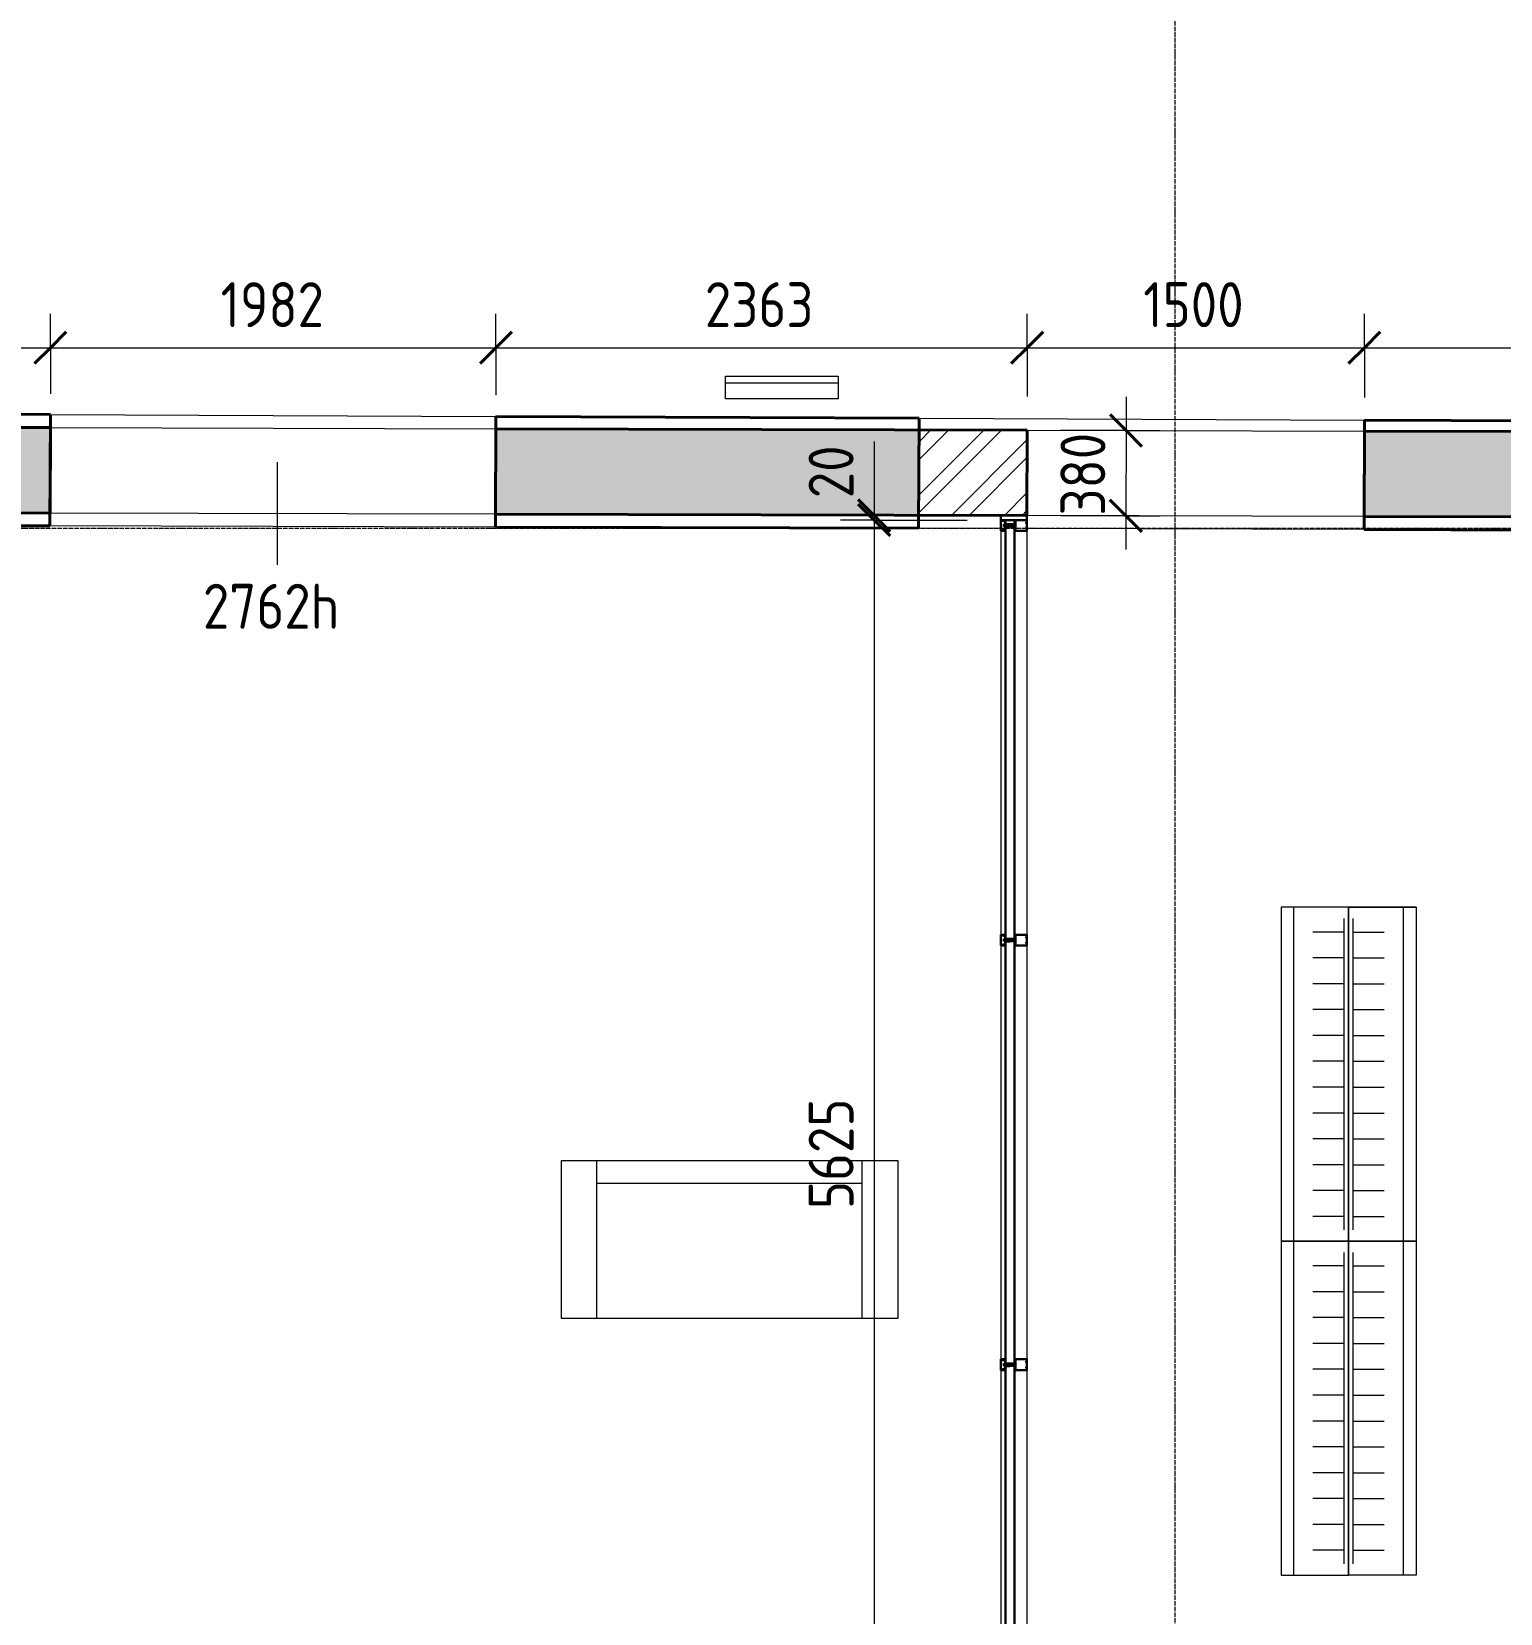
# Model space of a CAD drawing. Header units: millimetres. Extents: x -11886 to 68941, y -8130 to 45506.
# Drawn here: x 26022 to 32556, y 3779 to 10815 of the extents above; entities that cross this region are included whole.
import ezdxf

# ---------------------------------------------------------------- set-up
doc = ezdxf.new("R2010")
doc.units = ezdxf.units.MM
doc.linetypes.add('ADSK_Линия сетки', pattern=[25, 20, -2.5, 0, -2.5])
for name, color, linetype, lineweight in [('Аннотация', 7, 'Continuous', 9), ('Витраж', 7, 'Continuous', 18), ('Оси', 7, 'Continuous', 9), ('Панели витража', 7, 'Continuous', 18), ('Размеры', 7, 'Continuous', 9), ('Размеры-100', 7, 'Continuous', 9), ('Стены', 7, 'Continuous', 18), ('Стены внутренние', 7, 'Continuous', 18), ('Узлы', 7, 'Continuous', 18)]:
    doc.layers.add(name, color=color, linetype=linetype, lineweight=lineweight)
for name, color, linetype, lineweight, true_color in [('Стены разрез', 7, 'Continuous', 40, 0xbb5389), ('ТХ', 5, 'Continuous', 9, 0x0000ff), ('ТХ 1 этаж_dwg', 7, 'Continuous', 9, 0x767676)]:
    doc.layers.add(name, color=color, linetype=linetype, lineweight=lineweight, true_color=true_color)
doc.styles.add('GOST Common_1', font='GOST_Common.ttf', dxfattribs={"width": 0.9, "height": 200})
doc.dimstyles.new('ADSK_Основной_2_мм_Округление_до_1_мм_1', dxfattribs={"dimscale": 304.8, "dimtxt": 201.142999, "dimasz": 0.463911, "dimexe": 0.492126, "dimexo": 0.492126, "dimgap": 0.098425, "dimtad": 1, "dimdec": 0, "dimdsep": 46, "dimtxsty": 'GOST Common_1', "dimblk1": 'OBLIQUE', "dimblk2": 'OBLIQUE', "dimsah": 1, "dimcen": 0.09, "dimdle": 0.492126, "dimazin": 2, "dimtfac": 1, "dimtdec": 4, "dimtix": 1, "dimtmove": 1, "dimatfit": 3, "dimfxl": 1, "dimtvp": 1, "dimtolj": 1, "dimtzin": 0, "dimlwd": 20, "dimlwe": 20, "dimarcsym": 2})
doc.dimstyles.new('ADSK_Основной_2_мм_Округление_до_1_мм_2', dxfattribs={"dimscale": 304.8, "dimtxt": 201.142999, "dimasz": 0.463911, "dimexe": 0.492126, "dimexo": 0.492126, "dimgap": 0.098425, "dimtad": 1, "dimdec": 0, "dimdsep": 46, "dimtxsty": 'GOST Common_1', "dimblk1": 'OBLIQUE', "dimblk2": 'OBLIQUE', "dimsah": 1, "dimcen": 0.09, "dimdle": 0.492126, "dimazin": 2, "dimtfac": 1, "dimtdec": 4, "dimtix": 1, "dimtmove": 0, "dimatfit": 3, "dimfxl": 1, "dimtvp": 1, "dimtolj": 1, "dimtzin": 0, "dimlwd": 20, "dimlwe": 20, "dimarcsym": 2})
doc.dimstyles.new('ADSK_Основной_2_мм_Округление_до_1_мм_3', dxfattribs={"dimscale": 304.8, "dimtxt": 201.142999, "dimasz": 0.463911, "dimexe": 0.492126, "dimexo": 0.492126, "dimgap": 0.098425, "dimtad": 1, "dimdec": 0, "dimdsep": 46, "dimtxsty": 'GOST Common_1', "dimblk1": 'OBLIQUE', "dimblk2": 'OBLIQUE', "dimsah": 1, "dimcen": 0.09, "dimdle": 0.492126, "dimazin": 2, "dimtfac": 1, "dimtdec": 4, "dimtix": 1, "dimtmove": 0, "dimatfit": 3, "dimfxl": 1, "dimtvp": 1, "dimtolj": 1, "dimtzin": 0, "dimlwd": 20, "dimlwe": 20, "dimarcsym": 2})

# ---------------------------------------------------------------- blocks, each defined once
blk = doc.blocks.new('Существующие стены 1 эт - Существующие стены 1 эт-653793-01 План 1-го этажа кладочный')
at = {"layer": 'Стены', "color": 243, "true_color": 0xbb5389}
for p, q in [((26106, 9112.1), (26105.8, 9053.8)), ((26106, 9112.1), (28088, 9103.7)), ((28087.7, 9048.5), (28088, 9103.7)), ((29970.1, 9095.8), (29969.9, 9043.5)), ((29970.1, 9095.8), (31951.3, 9087.4)), ((31950, 8600.2), (31951.3, 9087.4)), ((26104.2, 8673.8), (26103.9, 8616.7)), ((28085.9, 8611.1), (28086.1, 8668.5)), ((29968.3, 8663.7), (29968, 8605.8)), ((28085.9, 8611.1), (26103.9, 8616.7)), ((30334.2, 8604.8), (29968, 8605.8)), ((31950, 8600.2), (30450.2, 8604.4))]:
    blk.add_line(p, q, dxfattribs=at)
at = {"layer": 'Стены разрез'}
for p, q in [((26106, 9112.1), (24314.6, 9119.6)), ((26103.9, 8616.7), (26106, 9112.1)), ((28085.9, 8611.1), (28088, 9103.7)), ((28088, 9103.7), (29970.1, 9095.8)), ((29968, 8605.8), (29970.1, 9095.8)), ((31950, 8600.2), (31951.3, 9087.4)), ((31951.3, 9087.4), (36630.5, 9067.6)), ((24630.2, 8620.9), (26103.9, 8616.7)), ((28085.9, 8611.1), (28661.2, 8609.5)), ((28661.2, 8609.5), (28822.6, 8609)), ((28822.6, 8609), (29968, 8605.8)), ((31950, 8600.2), (33194.9, 8596.7))]:
    blk.add_line(p, q, dxfattribs=at)
blk = doc.blocks.new('Системная панель - ADSK_Cтеклопакет_40мм-1858222-01 План 1-го этажа кладочный')
at = {"layer": 'Панели витража', "lineweight": 30}
for p, q in [((944, 20), (-944, 20)), ((-944, 20), (-944, -20)), ((944, -20), (944, 20)), ((-944, -20), (944, -20))]:
    blk.add_line(p, q, dxfattribs=at)
blk = doc.blocks.new('Прямоугольный импост - 48х116мм-1841676-01 План 1-го этажа кладочный')
at = {"layer": 'Витраж'}
for p, q in [((30334.2, 6750.1), (30334.2, 4909.8)), ((30450.2, 6750.1), (30450.2, 4909.8))]:
    blk.add_line(p, q, dxfattribs=at)
blk = doc.blocks.new('Прямоугольный импост - Зазор 20х116мм-2121193-01 План 1-го этажа кладочный')
at = {"layer": 'Витраж', "lineweight": 30}
for p, q in [((-20, 76), (0, 76)), ((-20, -40), (-20, 76)), ((0, 76), (0, -40)), ((0, -40), (-20, -40))]:
    blk.add_line(p, q, dxfattribs=at)
blk = doc.blocks.new('Прямоугольный импост - 48х116-1503859-01 План 1-го этажа кладочный')
at = {"layer": 'Узлы'}
for p, q in [((-24, 76.5), (-24, 20.5)), ((24, 76.5), (-24, 76.5)), ((-21.5, 23), (-21.5, 74)), ((-21.5, 74), (-16.6, 74)), ((-15.1, 72.4), (-15.1, 70.9)), ((-15.1, 70.9), (-9.2, 70.9)), ((-9.2, 70.9), (-9.2, 72.4)), ((-7.6, 74), (7.6, 74)), ((9.2, 72.4), (9.2, 70.9)), ((9.2, 70.9), (15.1, 70.9)), ((15.1, 70.9), (15.1, 72.4)), ((16.6, 74), (21.5, 74)), ((21.5, 74), (21.5, 23)), ((24, 20.5), (24, 76.5)), ((-24, 20.5), (-18.1, 20.5)), ((-21, 23), (-21.5, 23)), ((-21, 26.1), (-21, 23)), ((-4.1, 26.8), (-20.2, 26.8)), ((-17.2, 24.3), (-15.8, 24.3)), ((-15, 20.5), (-11.8, 20.5)), ((-11, 21.3), (-11, 23.5)), ((-10.5, 24.3), (-10.5, 22.4)), ((-10.2, 24.3), (-5.9, 24.3)), ((-9.7, 21.7), (-8, 21.7)), ((-8, 21.7), (-8, 2.5)), ((-8, -14.1), (-8, 0)), ((-7.7, 2.2), (-6.7, 2.2)), ((-6.7, 0.3), (-7.7, 0.3)), ((-6.4, 2), (-6.4, 0.6)), ((-5.4, 5.1), (-5.4, 22.8)), ((-3.5, 5.1), (-5.4, 5.1)), ((-5.1, 23.5), (-5.1, 21.3)), ((-4.3, 20.5), (-0.8, 20.5)), ((-2.6, 23.8), (-2.6, 25.3)), ((2.6, 23.8), (-2.6, 23.8)), ((-2.5, -1.3), (-1.1, 4.3)), ((-0.8, 20.5), (0, 21.3)), ((0, 21.3), (0.8, 20.5)), ((0.8, 20.5), (4.3, 20.5)), ((1.1, 4.3), (2.5, -1.3)), ((2.6, 25.3), (2.6, 23.8)), ((5.4, 5.1), (3.5, 5.1)), ((20.2, 26.8), (4.1, 26.8)), ((5.1, 21.3), (5.1, 23.5)), ((5.4, 22.8), (5.4, 5.1)), ((5.9, 24.3), (10.2, 24.3)), ((6.4, 0.6), (6.4, 2)), ((6.7, 2.2), (7.7, 2.2)), ((7.7, 0.3), (6.7, 0.3)), ((8, 2.5), (8, 21.7)), ((8, 21.7), (9.7, 21.7)), ((8, -14.1), (8, 0)), ((10.5, 22.4), (10.5, 24.3)), ((11, 23.5), (11, 21.3)), ((11.8, 20.5), (15, 20.5)), ((15.8, 24.3), (17.2, 24.3)), ((18.1, 20.5), (24, 20.5)), ((21, 23), (21, 26.1)), ((21.5, 23), (21, 23)), ((-24, -20), (-24, -24.7)), ((-24, -27.3), (-24, -39.5)), ((-24, -39.5), (24, -39.5)), ((-21.4, -19.5), (-23.5, -19.5)), ((-23.2, -25.5), (-22.2, -25.5)), ((-22.7, -38.2), (-22.7, -27.8)), ((-22.7, -27.8), (-22, -27.8)), ((-7.4, -38.2), (-22.7, -38.2)), ((-22, -25.7), (-22.5, -25.7)), ((-21.8, -28), (-19.1, -32.6)), ((-18.3, -23.3), (-20.5, -23.3)), ((-18.9, -28.9), (-18.9, -25.5)), ((-18.9, -25.5), (-16, -25.5)), ((-17.4, -31.6), (-18.9, -28.9)), ((-5.7, -19.5), (-17.4, -19.5)), ((-14.5, -24), (-14.5, -22)), ((-14.5, -22), (-8.3, -22)), ((-8.3, -22), (-7.6, -22.7)), ((-6.9, -14.1), (-8, -14.1)), ((-0.4, -22.7), (-7.6, -22.7)), ((0, -38), (-7.4, -38.2)), ((-6.9, -14.1), (-6.6, -14.5)), ((-6.6, -14.5), (-6.2, -14.1)), ((-6.2, -14.1), (-4.3, -14.1)), ((-5.3, -19.1), (-5.7, -19.5)), ((-5, -19.5), (-5.3, -19.1)), ((5, -19.5), (-5, -19.5)), ((-2.4, -0.9), (-4.9, -3.8)), ((-4.9, -3.8), (-4.9, -14.1)), ((-4.9, -3.8), (4.9, -3.8)), ((-4.3, -14.1), (-3.9, -14.5)), ((-3.9, -14.5), (-3.6, -14.1)), ((-3.6, -14.1), (-2.5, -14.1)), ((-2.5, -14.1), (-2.5, -1.1)), ((2.4, -0.9), (-2.4, -0.9)), ((-0.4, -22.7), (0, -22.3)), ((0, -22.3), (0.4, -22.7)), ((15.9, -38.2), (0, -38)), ((7.6, -22.7), (0.4, -22.7)), ((4.9, -3.8), (2.4, -0.9)), ((2.5, -1.3), (2.5, -14.1)), ((2.5, -14.1), (3.6, -14.1)), ((3.6, -14.1), (3.9, -14.5)), ((3.9, -14.5), (4.3, -14.1)), ((4.3, -14.1), (6.2, -14.1)), ((4.9, -3.8), (4.9, -14.1)), ((5.3, -19.1), (5, -19.5)), ((5.7, -19.5), (5.3, -19.1)), ((17.4, -19.5), (5.7, -19.5)), ((6.2, -14.1), (6.6, -14.5)), ((6.6, -14.5), (6.9, -14.1)), ((8, -14.1), (6.9, -14.1)), ((7.6, -22.7), (8.3, -22)), ((8.3, -22), (14.5, -22)), ((14.5, -22), (14.5, -24)), ((22.7, -38.2), (15.9, -38.2)), ((16, -25.5), (18.9, -25.5)), ((17, -22), (17, -21.8)), ((18.9, -28.9), (17.4, -31.6)), ((20.5, -23.3), (18.3, -23.3)), ((18.9, -25.5), (18.9, -28.9)), ((19.1, -32.6), (21.8, -28)), ((23.5, -19.5), (21.4, -19.5)), ((21.8, -21.8), (21.8, -22)), ((22.5, -25.7), (22, -25.7)), ((22, -27.8), (22.7, -27.8)), ((22.2, -25.5), (23.2, -25.5)), ((22.7, -27.8), (22.7, -38.2)), ((24, -24.7), (24, -20)), ((24, -39.5), (24, -27.3))]:
    blk.add_line(p, q, dxfattribs=at)
at = {"layer": 'Узлы', "lineweight": 9}
for p, q in [((0, 28.9), (-2.4, 26.5)), ((-2.4, 26.5), (-2.4, -0.9)), ((2.4, 26.5), (0, 28.9)), ((2.4, -0.9), (2.4, 26.5)), ((-8, -19.5), (-8, -14.1)), ((-6.3, -23.7), (-6.3, -22.7)), ((6.4, -23.7), (-6.3, -23.7)), ((-5.2, -27.2), (-5.2, -23.7)), ((-5.1, -27.3), (5.1, -27.3)), ((3.9, -28.1), (-3.9, -28.1)), ((-2.6, -27.2), (-2.6, -23.7)), ((-2.5, -14.1), (-2.5, -19.5)), ((2.5, -14.1), (2.5, -19.5)), ((2.6, -27.2), (2.6, -23.7)), ((5.2, -27.2), (5.2, -23.7)), ((6.4, -22.7), (6.4, -23.7)), ((8, -14.1), (8, -19.5))]:
    blk.add_line(p, q, dxfattribs=at)
at = {"layer": 'Узлы'}
for centre, radius, start, end in [((-16.6, 72.4), 1.52, 0, 90), ((-7.6, 72.4), 1.52, 90, 180), ((7.6, 72.4), 1.52, 0, 90), ((16.6, 72.4), 1.52, 90, 180), ((-20.2, 26.1), 0.762, 90, 180), ((-17.2, 23), 1.27, 90, 180), ((-16.2, 22.8), 2.29, 180, 225.18969), ((-18.1, 20.9), 0.381, 270, 45.18969), ((-15.8, 23), 1.27, 0, 90), ((-15, 20.9), 0.381, 134.81031, 270), ((-16.9, 22.8), 2.29, 314.81031, 0), ((-11.8, 21.3), 0.762, 270, 0), ((-10.2, 23.5), 0.762, 90, 180), ((-9.7, 22.4), 0.762, 180, 270), ((-7.7, 2.5), 0.254, 180, 270), ((-7.7, 0), 0.254, 90, 180), ((-6.9, 22.8), 1.52, 360, 90), ((-6.7, 2), 0.254, 360, 90), ((-6.7, 0.6), 0.254, 270, 360), ((-5.9, 23.5), 0.762, 0, 90), ((-4.3, 21.3), 0.762, 180, 270), ((-4.1, 25.3), 1.52, 360, 90), ((0, 4), 3.63, 17.50636, 162.49364), ((0, 4), 1.09, 15, 165), ((4.1, 25.3), 1.52, 90, 180), ((4.3, 21.3), 0.762, 270, 0), ((5.9, 23.5), 0.762, 90, 180), ((6.9, 22.8), 1.52, 90, 180), ((6.7, 2), 0.254, 90, 180), ((6.7, 0.6), 0.254, 180, 270), ((7.7, 2.5), 0.254, 270, 0), ((7.7, 0), 0.254, 0, 90), ((9.7, 22.4), 0.762, 270, 0), ((10.2, 23.5), 0.762, 0, 90), ((11.8, 21.3), 0.762, 180, 270), ((15.8, 23), 1.27, 90, 180), ((16.9, 22.8), 2.29, 180, 225.18969), ((15, 20.9), 0.381, 270, 45.18969), ((17.2, 23), 1.27, 0, 90), ((18.1, 20.9), 0.381, 134.81031, 270), ((16.2, 22.8), 2.29, 314.81031, 0), ((20.2, 26.1), 0.762, 0, 90), ((-23.5, -20), 0.508, 90, 180), ((-23.2, -24.7), 0.762, 180, 270), ((-22.5, -27.3), 1.52, 90, 180), ((-22.2, -26.8), 1.27, 288.66292, 90), ((-22, -26.8), 1.02, 270, 90), ((-19.5, -21.8), 2.29, 134.81031, 180), ((-20.5, -22), 1.27, 180, 270), ((-21.4, -19.9), 0.381, 314.81031, 90), ((-18.3, -32.1), 1.02, 210, 30), ((-18.3, -22), 1.27, 270, 0), ((-17.4, -19.9), 0.381, 90, 225.18969), ((-19.3, -21.8), 2.29, 0, 45.18969), ((-16, -24), 1.52, 270, 0), ((16, -24), 1.52, 180, 270), ((19.3, -21.8), 2.29, 134.81031, 180), ((18.3, -22), 1.27, 180, 270), ((18.3, -32.1), 1.02, 150, 330), ((17.4, -19.9), 0.381, 314.81031, 90), ((20.5, -22), 1.27, 270, 0), ((21.4, -19.9), 0.381, 90, 225.18969), ((22.2, -26.8), 1.27, 90, 251.33708), ((22, -26.8), 1.02, 90, 270), ((19.5, -21.8), 2.29, 0, 45.18969), ((22.5, -27.3), 1.52, 360, 90), ((23.2, -24.7), 0.762, 270, 0), ((23.5, -20), 0.508, 0, 90)]:
    blk.add_arc(centre, radius, start, end, dxfattribs=at)
at = {"layer": 'Узлы', "lineweight": 9}
for centre, radius, start, end in [((-3.9, -26.7), 1.38, 200.94158, 339.07318), ((0, -23.9), 4.19, 234.28733, 305.71267), ((3.9, -26.7), 1.38, 200.94158, 339.07318)]:
    blk.add_arc(centre, radius, start, end, dxfattribs=at)
blk = doc.blocks.new('Прямоугольный импост - 48х116мм-1858199-01 План 1-го этажа кладочный')
at = {"layer": 'Витраж', "lineweight": 30}
for p, q in [((-24, 20), (-24, 76)), ((-24, 76), (24, 76)), ((24, 76), (24, 20)), ((-0.1875, 20), (-24, 20)), ((-0.1875, -20), (-0.1875, 20)), ((24, 20), (0.1875, 20)), ((0.1875, 20), (0.1875, -20)), ((-24, -40), (-24, -20)), ((-24, -20), (-0.1875, -20)), ((24, -40), (-24, -40)), ((0.1875, -20), (24, -20)), ((24, -20), (24, -40))]:
    blk.add_line(p, q, dxfattribs=at)
blk = doc.blocks.new('Системная панель - ADSK_Cтеклопакет_40мм-1858229-01 План 1-го этажа кладочный')
at = {"layer": 'Панели витража', "lineweight": 30}
for p, q in [((922, 20), (-922, 20)), ((-922, 20), (-922, -20)), ((922, -20), (922, 20)), ((-922, -20), (922, -20))]:
    blk.add_line(p, q, dxfattribs=at)
blk = doc.blocks.new('Прямоугольный импост - 48х116мм-2121192-01 План 1-го этажа кладочный')
at = {"layer": 'Витраж'}
for p, q in [((30334.2, 8594.5), (30334.2, 6798.1)), ((30450.2, 8594.5), (30450.2, 6798.1))]:
    blk.add_line(p, q, dxfattribs=at)
blk = doc.blocks.new('Системная панель - ADSK_Cтеклопакет_40мм-1858221-01 План 1-го этажа кладочный')
at = {"layer": 'Панели витража', "lineweight": 30}
for p, q in [((11.90625, 20), (-11.90625, 20)), ((-11.90625, 20), (-11.90625, -20)), ((11.90625, -20), (11.90625, 20)), ((-11.90625, -20), (11.90625, -20))]:
    blk.add_line(p, q, dxfattribs=at)
blk = doc.blocks.new('Прямоугольный импост - 48х116мм-1841680-01 План 1-го этажа кладочный')
at = {"layer": 'Витраж'}
for p, q in [((30334.2, 4861.8), (30334.2, 3065.5)), ((30450.2, 4861.8), (30450.2, 3065.5))]:
    blk.add_line(p, q, dxfattribs=at)
blk = doc.blocks.new('ТХ 1 этаж_dwg_A$C12d4e0ed-2118360-01 План 1-го этажа кладочный')
at = {"layer": 'ТХ', "color": 253, "true_color": 0xa0a0a0}
for p, q in [((56, -1485), (56, 0)), ((544, -1485), (544, 0)), ((280, -1435), (280, -50)), ((320, -1435), (320, -50)), ((280, -110), (141.4, -110)), ((320, -110), (458.6, -110)), ((280, -225), (141.4, -225)), ((320, -225), (458.6, -225)), ((280, -340), (141.4, -340)), ((320, -340), (458.6, -340)), ((280, -455), (141.4, -455)), ((320, -455), (458.6, -455)), ((280, -570), (141.4, -570)), ((320, -570), (458.6, -570)), ((280, -685), (141.4, -685)), ((320, -685), (458.6, -685)), ((280, -800), (141.4, -800)), ((320, -800), (458.6, -800)), ((280, -915), (141.4, -915)), ((320, -915), (458.6, -915)), ((280, -1030), (141.4, -1030)), ((320, -1030), (458.6, -1030)), ((280, -1145), (141.4, -1145)), ((320, -1145), (458.6, -1145)), ((280, -1260), (141.4, -1260)), ((320, -1260), (458.6, -1260)), ((280, -1375), (141.4, -1375)), ((320, -1375), (458.6, -1375))]:
    blk.add_line(p, q, dxfattribs=at)
at = {"layer": 'ТХ', "color": 253, "true_color": 0xa0a0a0, "flags": 128}
blk.add_lwpolyline([(0, -1485), (300, -1485), (300, 0), (300, -1485), (300, 0), (0, 0)], close=True, dxfattribs=at)
blk.add_lwpolyline([(600, 0), (300, 0), (600, 0), (600, -1485), (300, -1485), (300, 0), (0, 0)], dxfattribs=at)
blk = doc.blocks.new('ТХ 1 этаж_dwg_Зеркало 500-2118399-01 План 1-го этажа кладочный')
at = {"layer": 'ТХ', "color": 253, "true_color": 0xa0a0a0}
blk.add_line((31457.6, 8093.7), (31957.6, 8093.7), dxfattribs=at)
at = {"layer": 'ТХ', "color": 253, "true_color": 0xa0a0a0, "flags": 128}
blk.add_lwpolyline([(31457.6, 8063.7), (31457.6, 8163.7), (31957.6, 8163.7), (31957.6, 8063.7)], close=True, dxfattribs=at)
blk = doc.blocks.new('ТХ 1 этаж_dwg_Диван 131-2118443-01 План 1-го этажа кладочный')
at = {"layer": 'ТХ', "color": 253, "true_color": 0xa0a0a0}
for p, q in [((27530.4, 5527.8), (27530.4, 6227.8)), ((28710.4, 5527.8), (28710.4, 6227.8)), ((27530.4, 6127.8), (28710.4, 6127.8))]:
    blk.add_line(p, q, dxfattribs=at)
at = {"layer": 'ТХ', "color": 253, "true_color": 0xa0a0a0, "flags": 128}
blk.add_lwpolyline([(27370.4, 6227.8), (28870.4, 6227.8), (28870.4, 5527.8), (27370.4, 5527.8)], close=True, dxfattribs=at)
blk = doc.blocks.new('ТХ 1 этаж_dwg-2084881-01 План 1-го этажа кладочный')
at = {"rotation": 180}
blk.add_blockref('ТХ 1 этаж_dwg_Зеркало 500-2118399-01 План 1-го этажа кладочный', (179068.4, -53527.1), dxfattribs=at)
for p in [(149582.2, -63952.8), (149582.2, -65437.8)]:
    blk.add_blockref('ТХ 1 этаж_dwg_A$C12d4e0ed-2118360-01 План 1-го этажа кладочный', p)
at = {"extrusion": (0, 0, -1), "zscale": -1}
blk.add_blockref('ТХ 1 этаж_dwg_Диван 131-2118443-01 План 1-го этажа кладочный', (-175248.9, -71308.5), dxfattribs=at)
blk = doc.blocks.new('DIMBLOCK367-01 План 1-го этажа кладочный')
at = {"layer": 'Размеры-100', "lineweight": 20, "transparency": 16777216}
for p, q in [((23922.6, 9409.2), (23922.6, 9559.2)), ((26105.8, 9409.2), (26105.8, 9559.2)), ((23922.6, 9409.2), (26105.8, 9409.2)), ((23922.6, 9409.2), (23922.6, 9209.5)), ((26105.8, 9409.2), (26105.8, 9203.8))]:
    blk.add_line(p, q, dxfattribs=at)
at = {"layer": 'Размеры-100', "lineweight": 40, "transparency": 16777216}
for p, q in [((23922.6, 9409.2), (23993.3, 9479.9)), ((26105.8, 9409.2), (26176.5, 9479.9)), ((23922.6, 9409.2), (23851.9, 9338.5)), ((26105.8, 9409.2), (26035.1, 9338.5))]:
    blk.add_line(p, q, dxfattribs=at)
at = {"layer": 'Размеры-100', "color": 0, "lineweight": 20, "transparency": 16777216, "insert": (24780.7, 9700.6), "char_height": 200, "width": 560.473, "attachment_point": 1, "line_spacing_factor": 1.022761, "style": 'GOST Common_1'}
blk.add_mtext('2183', dxfattribs=at)
blk = doc.blocks.new('_Oblique')
at = {"color": 0, "linetype": 'ByBlock', "lineweight": -2}
blk.add_line((-0.5, -0.5), (0.5, 0.5), dxfattribs=at)
blk = doc.blocks.new('DIMBLOCK368-01 План 1-го этажа кладочный')
at = {"layer": 'Размеры-100', "lineweight": 20, "transparency": 16777216}
for p, q in [((26105.8, 9409.2), (26105.8, 9559.2)), ((28087.7, 9409.2), (28087.7, 9559.2)), ((26105.8, 9409.2), (28087.7, 9409.2)), ((26105.8, 9409.2), (26105.8, 9203.8)), ((28087.7, 9409.2), (28087.7, 9198.5))]:
    blk.add_line(p, q, dxfattribs=at)
at = {"layer": 'Размеры-100', "lineweight": 40, "transparency": 16777216}
for p, q in [((26105.8, 9409.2), (26176.5, 9479.9)), ((28087.7, 9409.2), (28158.4, 9479.9)), ((26105.8, 9409.2), (26035.1, 9338.5)), ((28087.7, 9409.2), (28017, 9338.5))]:
    blk.add_line(p, q, dxfattribs=at)
at = {"layer": 'Размеры-100', "color": 0, "lineweight": 20, "transparency": 16777216, "insert": (26863.2, 9700.6), "char_height": 200, "width": 560.473, "attachment_point": 1, "line_spacing_factor": 1.022761, "style": 'GOST Common_1'}
blk.add_mtext('1982', dxfattribs=at)
blk = doc.blocks.new('DIMBLOCK369-01 План 1-го этажа кладочный')
at = {"layer": 'Размеры-100', "lineweight": 20, "transparency": 16777216}
for p, q in [((28087.7, 9409.2), (28087.7, 9559.2)), ((30451.2, 9409.2), (30451.2, 9559.2)), ((28087.7, 9409.2), (30451.2, 9409.2)), ((28087.7, 9409.2), (28087.7, 9198.5)), ((30451.2, 9409.2), (30451.2, 9192.3))]:
    blk.add_line(p, q, dxfattribs=at)
at = {"layer": 'Размеры-100', "lineweight": 40, "transparency": 16777216}
for p, q in [((28087.7, 9409.2), (28158.4, 9479.9)), ((30451.2, 9409.2), (30521.9, 9479.9)), ((28087.7, 9409.2), (28017, 9338.5)), ((30451.2, 9409.2), (30380.5, 9338.5))]:
    blk.add_line(p, q, dxfattribs=at)
at = {"layer": 'Размеры-100', "color": 0, "lineweight": 20, "transparency": 16777216, "insert": (29017.2, 9700.6), "char_height": 200, "width": 605.475, "attachment_point": 1, "line_spacing_factor": 1.022761, "style": 'GOST Common_1'}
blk.add_mtext('2363', dxfattribs=at)
blk = doc.blocks.new('DIMBLOCK370-01 План 1-го этажа кладочный')
at = {"layer": 'Размеры-100', "lineweight": 20, "transparency": 16777216}
for p, q in [((30451.2, 9409.2), (30451.2, 9559.2)), ((31951.2, 9409.2), (31951.2, 9559.2)), ((30451.2, 9409.2), (31951.2, 9409.2)), ((30451.2, 9409.2), (30451.2, 9192.3)), ((31951.2, 9409.2), (31951.2, 9188.3))]:
    blk.add_line(p, q, dxfattribs=at)
at = {"layer": 'Размеры-100', "lineweight": 40, "transparency": 16777216}
for p, q in [((30451.2, 9409.2), (30521.9, 9479.9)), ((31951.2, 9409.2), (32021.9, 9479.9)), ((30451.2, 9409.2), (30380.5, 9338.5)), ((31951.2, 9409.2), (31880.5, 9338.5))]:
    blk.add_line(p, q, dxfattribs=at)
at = {"layer": 'Размеры-100', "color": 0, "lineweight": 20, "transparency": 16777216, "insert": (30967.7, 9700.6), "char_height": 200, "width": 560.473, "attachment_point": 1, "line_spacing_factor": 1.022761, "style": 'GOST Common_1'}
blk.add_mtext('1500', dxfattribs=at)
blk = doc.blocks.new('DIMBLOCK371-01 План 1-го этажа кладочный')
at = {"layer": 'Размеры-100', "lineweight": 20, "transparency": 16777216}
for p, q in [((31951.2, 9409.2), (31951.2, 9559.2)), ((36630.3, 9409.2), (36630.3, 9559.2)), ((31951.2, 9409.2), (36630.3, 9409.2)), ((31951.2, 9409.2), (31951.2, 9188.3)), ((36630.3, 9409.2), (36630.3, 9175.9))]:
    blk.add_line(p, q, dxfattribs=at)
at = {"layer": 'Размеры-100', "lineweight": 40, "transparency": 16777216}
for p, q in [((31951.2, 9409.2), (32021.9, 9479.9)), ((36630.3, 9409.2), (36701, 9479.9)), ((31951.2, 9409.2), (31880.5, 9338.5)), ((36630.3, 9409.2), (36559.6, 9338.5))]:
    blk.add_line(p, q, dxfattribs=at)
at = {"layer": 'Размеры-100', "color": 0, "lineweight": 20, "transparency": 16777216, "insert": (34030, 9700.6), "char_height": 200, "width": 625.93, "attachment_point": 1, "line_spacing_factor": 1.022761, "style": 'GOST Common_1'}
blk.add_mtext('4679', dxfattribs=at)
blk = doc.blocks.new('DIMBLOCK722-01 План 1-го этажа кладочный')
at = {"layer": 'Размеры-100', "lineweight": 20, "transparency": 16777216}
for p, q in [((29770.1, 8991.8), (29770.1, 8739.5)), ((29770.1, 8812.5), (29770.1, 8642.5)), ((29770.1, 8739.5), (29770.1, 8652.5)), ((29770.1, 8662.5), (29724.2, 8662.5)), ((29770.1, 8662.5), (29920.1, 8662.5)), ((29770.1, 8642.5), (29620.1, 8642.5)), ((29770.1, 8642.5), (30184.2, 8642.5))]:
    blk.add_line(p, q, dxfattribs=at)
at = {"layer": 'Размеры-100', "lineweight": 40, "transparency": 16777216}
for p, q in [((29770.1, 8662.5), (29699.4, 8733.2)), ((29770.1, 8642.5), (29699.4, 8713.2)), ((29770.1, 8662.5), (29840.8, 8591.8)), ((29770.1, 8642.5), (29840.8, 8571.8))]:
    blk.add_line(p, q, dxfattribs=at)
at = {"layer": 'Размеры-100', "color": 0, "lineweight": 20, "transparency": 16777216, "insert": (29478.7, 8739.5), "char_height": 200, "width": 302.737, "attachment_point": 1, "rotation": 90, "line_spacing_factor": 1.022761, "style": 'GOST Common_1'}
blk.add_mtext('20', dxfattribs=at)
blk = doc.blocks.new('DIMBLOCK723-01 План 1-го этажа кладочный')
at = {"layer": 'Размеры-100', "lineweight": 40, "transparency": 16777216}
for p, q in [((29770.1, 8642.5), (29699.4, 8713.2)), ((29770.1, 8642.5), (29840.8, 8571.8)), ((29770.1, 3017.5), (29699.4, 3088.2)), ((29770.1, 3017.5), (29840.8, 2946.8))]:
    blk.add_line(p, q, dxfattribs=at)
at = {"layer": 'Размеры-100', "lineweight": 20, "transparency": 16777216}
for p, q in [((29770.1, 8642.5), (29620.1, 8642.5)), ((29770.1, 8642.5), (29770.1, 3017.5)), ((29770.1, 8642.5), (30184.2, 8642.5)), ((29770.1, 3017.5), (29620.1, 3017.5)), ((29770.1, 3017.5), (30184.2, 3017.5))]:
    blk.add_line(p, q, dxfattribs=at)
at = {"layer": 'Размеры-100', "color": 0, "lineweight": 20, "transparency": 16777216, "insert": (29478.7, 5577.7), "char_height": 200, "width": 605.475, "attachment_point": 1, "rotation": 90, "line_spacing_factor": 1.022761, "style": 'GOST Common_1'}
blk.add_mtext('5625', dxfattribs=at)
blk = doc.blocks.new('DIMBLOCK749-01 План 1-го этажа кладочный')
at = {"layer": 'Размеры-100', "lineweight": 20, "transparency": 16777216}
for p, q in [((30891.2, 9191.1), (30889.4, 8511.1)), ((30890.8, 9041.1), (30601.2, 9041.9)), ((30890.8, 9041.1), (31040.8, 9040.7)), ((30889.8, 8661.1), (30600.2, 8661.9)), ((30889.8, 8661.1), (31039.8, 8660.7))]:
    blk.add_line(p, q, dxfattribs=at)
at = {"layer": 'Размеры-100', "lineweight": 40, "transparency": 16777216}
for p, q in [((30890.8, 9041.1), (30820.3, 9112)), ((30890.8, 9041.1), (30961.3, 8970.2)), ((30889.8, 8661.1), (30819.3, 8732)), ((30889.8, 8661.1), (30960.3, 8590.2))]:
    blk.add_line(p, q, dxfattribs=at)
at = {"layer": 'Размеры-100', "color": 0, "lineweight": 20, "transparency": 16777216, "insert": (30598.4, 8662.7), "char_height": 200, "width": 454.106, "attachment_point": 1, "rotation": 89.84855, "line_spacing_factor": 1.022761, "style": 'GOST Common_1'}
blk.add_mtext('380', dxfattribs=at)

msp = doc.modelspace()

# ---------------------------------------------------------------- hatches: boundary and pattern name
at = {"layer": 'Стены внутренние', "true_color": 0xc0c0c0}
h = msp.add_hatch(color=9, dxfattribs=at)
h.paths.add_polyline_path([(29968.8, 8663.5), (29968.8, 9043.5), (28087.7, 9048.5), (28086.1, 8668.5), (28957.4, 8666.2)])
h.paths.add_polyline_path([(26104.2, 8673.8), (26105.8, 9053.8), (23922.6, 9059.5), (23922.6, 8679.5), (25752.4, 8674.7)])
h.paths.add_polyline_path([(22033.1, 8684.5), (22033.4, 9064.5), (20126.8, 9069.6), (20126.6, 8689.6), (21076.6, 8687)])
at = {"layer": 'Стены внутренние', "lineweight": 9}
h = msp.add_hatch(dxfattribs=at)
h.set_pattern_fill('FP_1', color=256, style=0, pattern_type=2)
h.set_pattern_definition([(45, (0, 0), (-117.8655, 117.8655), []), (45, (78.58, 0), (-117.8655, 117.8655), [])])
h.paths.add_polyline_path([(30450.2, 8662.3), (30450.2, 9042.3), (29969.9, 9043.1), (29969.9, 8663.5), (30030.1, 8663.4)])
at = {"layer": 'Стены внутренние', "true_color": 0xc0c0c0}
h = msp.add_hatch(color=9, dxfattribs=at)
h.paths.add_polyline_path([(42124.4, 8631.4), (42120.6, 9011.4), (40499.3, 9015.7), (40499.4, 8635.7), (42113.8, 8631.4)])
h.paths.add_polyline_path([(39468.3, 8638.4), (39468.2, 9018.4), (38130.3, 9022), (38129.3, 8642), (39468.2, 8638.4)])
h.paths.add_polyline_path([(36629.3, 8645.9), (36629.3, 9025.9), (31951.2, 9038.3), (31951.3, 8658.3), (35476.7, 8649)])

# ---------------------------------------------------------------- linework, layer by layer
at = {"layer": 'Аннотация'}
msp.add_line((27114.7, 8900.6), (27114.7, 8443.3), dxfattribs=at)
at = {"layer": 'Оси', "linetype": 'ADSK_Линия сетки'}
for p, q in [((31109.9, -7330.4), (31109.9, 44534.8)), ((-11086.2, 8606.8), (57141.7, 8606.8))]:
    msp.add_line(p, q, dxfattribs=at)
at = {"layer": 'Стены внутренние', "lineweight": 40}
for p, q in [((26105.8, 9053.8), (23922.6, 9059.5)), ((26104.2, 8673.8), (26105.8, 9053.8)), ((28087.7, 9048.5), (28086.1, 8668.5)), ((30451.2, 9042.3), (28087.7, 9048.5)), ((30450.2, 8662.3), (30451.2, 9042.3)), ((31951.2, 9038.3), (31950.2, 8658.3)), ((36630.3, 9025.9), (31951.2, 9038.3)), ((25087.3, 8676.4), (26104.2, 8673.8)), ((28086.1, 8668.5), (30450.2, 8662.3)), ((31950.2, 8658.3), (36629.3, 8645.9))]:
    msp.add_line(p, q, dxfattribs=at)
at = {"layer": 'Стены внутренние'}
for p, q in [((26105.8, 9053.8), (28087.7, 9048.5)), ((29968.8, 8663.5), (29969.9, 9043.5)), ((29969.9, 9043.5), (29968.8, 8663.5)), ((30451.2, 9042.3), (31951.2, 9038.3)), ((28086.1, 8668.5), (26104.2, 8673.8)), ((31950.1, 8658.3), (30450.2, 8662.3))]:
    msp.add_line(p, q, dxfattribs=at)

# ---------------------------------------------------------------- block references
at = {"layer": 'Витраж', "extrusion": (0, 0, -1), "rotation": 90.00000000000007}
for name, p in [('Прямоугольный импост - Зазор 20х116мм-2121193-01 План 1-го этажа кладочный', (-30374.2, 8662.5)), ('Прямоугольный импост - 48х116мм-1858199-01 План 1-го этажа кладочный', (-30374.2, 8618.5)), ('Прямоугольный импост - 48х116мм-1858199-01 План 1-го этажа кладочный', (-30374.2, 6774.1)), ('Прямоугольный импост - 48х116мм-1858199-01 План 1-го этажа кладочный', (-30374.2, 4885.8))]:
    msp.add_blockref(name, p, dxfattribs=at)
at = {"layer": 'Витраж', "lineweight": 9, "extrusion": (0, 0, -1), "rotation": 90.00000000000007}
for p in [(-30373.7, 8618.5), (-30373.7, 6774.1), (-30373.7, 4885.8)]:
    msp.add_blockref('Прямоугольный импост - 48х116-1503859-01 План 1-го этажа кладочный', p, dxfattribs=at)
at = {"layer": 'Витраж'}
for name in ['Прямоугольный импост - 48х116мм-2121192-01 План 1-го этажа кладочный', 'Прямоугольный импост - 48х116мм-1841676-01 План 1-го этажа кладочный', 'Прямоугольный импост - 48х116мм-1841680-01 План 1-го этажа кладочный']:
    msp.add_blockref(name, (0, 0), dxfattribs=at)
at = {"layer": 'Панели витража', "rotation": 89.99999999999993}
for name, p in [('Системная панель - ADSK_Cтеклопакет_40мм-1858221-01 План 1-го этажа кладочный', (30374.2, 8630.6)), ('Системная панель - ADSK_Cтеклопакет_40мм-1858229-01 План 1-го этажа кладочный', (30374.2, 7696.3)), ('Системная панель - ADSK_Cтеклопакет_40мм-1858222-01 План 1-го этажа кладочный', (30374.2, 5830)), ('Системная панель - ADSK_Cтеклопакет_40мм-1858229-01 План 1-го этажа кладочный', (30374.2, 3963.6))]:
    msp.add_blockref(name, p, dxfattribs=at)
at = {"layer": 'Стены разрез'}
msp.add_blockref('Существующие стены 1 эт - Существующие стены 1 эт-653793-01 План 1-го этажа кладочный', (0, 0), dxfattribs=at)
at = {"layer": 'ТХ 1 этаж_dwg', "color": 253, "true_color": 0xa0a0a0}
msp.add_blockref('ТХ 1 этаж_dwg-2084881-01 План 1-го этажа кладочный', (-118001.2, 70872.8), dxfattribs=at)

# ---------------------------------------------------------------- texts
at = {"layer": 'Аннотация', "insert": (26784.4, 8358.9), "char_height": 200, "width": 793.671, "attachment_point": 1, "style": 'GOST Common_1'}
msp.add_mtext('2762h', dxfattribs=at)

# ---------------------------------------------------------------- dimensions: what is measured, and where the dimension line sits
at = {"layer": 'Размеры', "lineweight": 20}
for base, p1, p2, override, picture, middle in [((26105.8, 9409.2), (23922.6, 9059.5), (26105.8, 9053.8), {"dimpost": '<>', "dimfxl": 2183.161583}, 'DIMBLOCK367-01 План 1-го этажа кладочный', (25014.2, 9539.2)), ((28087.7, 9409.2), (26105.8, 9053.8), (28087.7, 9048.5), {"dimpost": '<>', "dimfxl": 1981.968117}, 'DIMBLOCK368-01 План 1-го этажа кладочный', (27096.7, 9539.2)), ((30451.2075, 9409.2012), (28087.726, 9048.518), (30451.2075, 9042.2706), {"dimpost": '<>', "dimfxl": 2363.489707}, 'DIMBLOCK369-01 План 1-го этажа кладочный', (29269.4667, 9539.2012)), ((31951.2, 9409.2), (30451.2, 9042.3), (31951.2, 9038.3), {"dimpost": '<>', "dimfxl": 1500.000003}, 'DIMBLOCK370-01 План 1-го этажа кладочный', (31201.2, 9539.2)), ((36630.3, 9409.2), (31951.2, 9038.3), (36630.3, 9025.9), {"dimpost": '<>', "dimfxl": 4679.163131}, 'DIMBLOCK371-01 План 1-го этажа кладочный', (34290.8, 9539.2))]:
    dim = msp.add_linear_dim(base=base, p1=p1, p2=p2, dimstyle='ADSK_Основной_2_мм_Округление_до_1_мм_2', override=override, dxfattribs=at)
    dim.commit()
    dim.dimension.update_dxf_attribs({"geometry": picture, "text_midpoint": middle})
for base, p1, p2, angle, override, picture, middle in [((30889.8, 8661.1), (30451.2, 9042.3), (30450.2, 8662.3), 89.84855, {"dimpost": '<>', "dimfxl": 380}, 'DIMBLOCK749-01 План 1-го этажа кладочный', (30760.3, 8851.5)), ((29770.1, 3017.5), (30334.2, 8642.5), (30334.2, 3017.5), 90, {"dimpost": '<>', "dimfxl": 5625}, 'DIMBLOCK723-01 План 1-го этажа кладочный', (29640.1, 5830))]:
    dim = msp.add_linear_dim(base=base, p1=p1, p2=p2, angle=angle, dimstyle='ADSK_Основной_2_мм_Округление_до_1_мм_3', override=override, dxfattribs=at)
    dim.commit()
    dim.dimension.update_dxf_attribs({"geometry": picture, "text_midpoint": middle})
dim = msp.add_linear_dim(base=(29770.1, 8642.5), p1=(29874.2, 8662.5), p2=(30334.2, 8642.5), angle=90, dimstyle='ADSK_Основной_2_мм_Округление_до_1_мм_1', override={"dimpost": '<>', "dimfxl": 460.434577}, dxfattribs=at)
dim.commit()
dim.dimension.update_dxf_attribs({"geometry": 'DIMBLOCK722-01 План 1-го этажа кладочный', "text_midpoint": (29612.1, 8890.9), "dimtype": 160, "text_rotation": 90})

doc.saveas('drawing.dxf')
